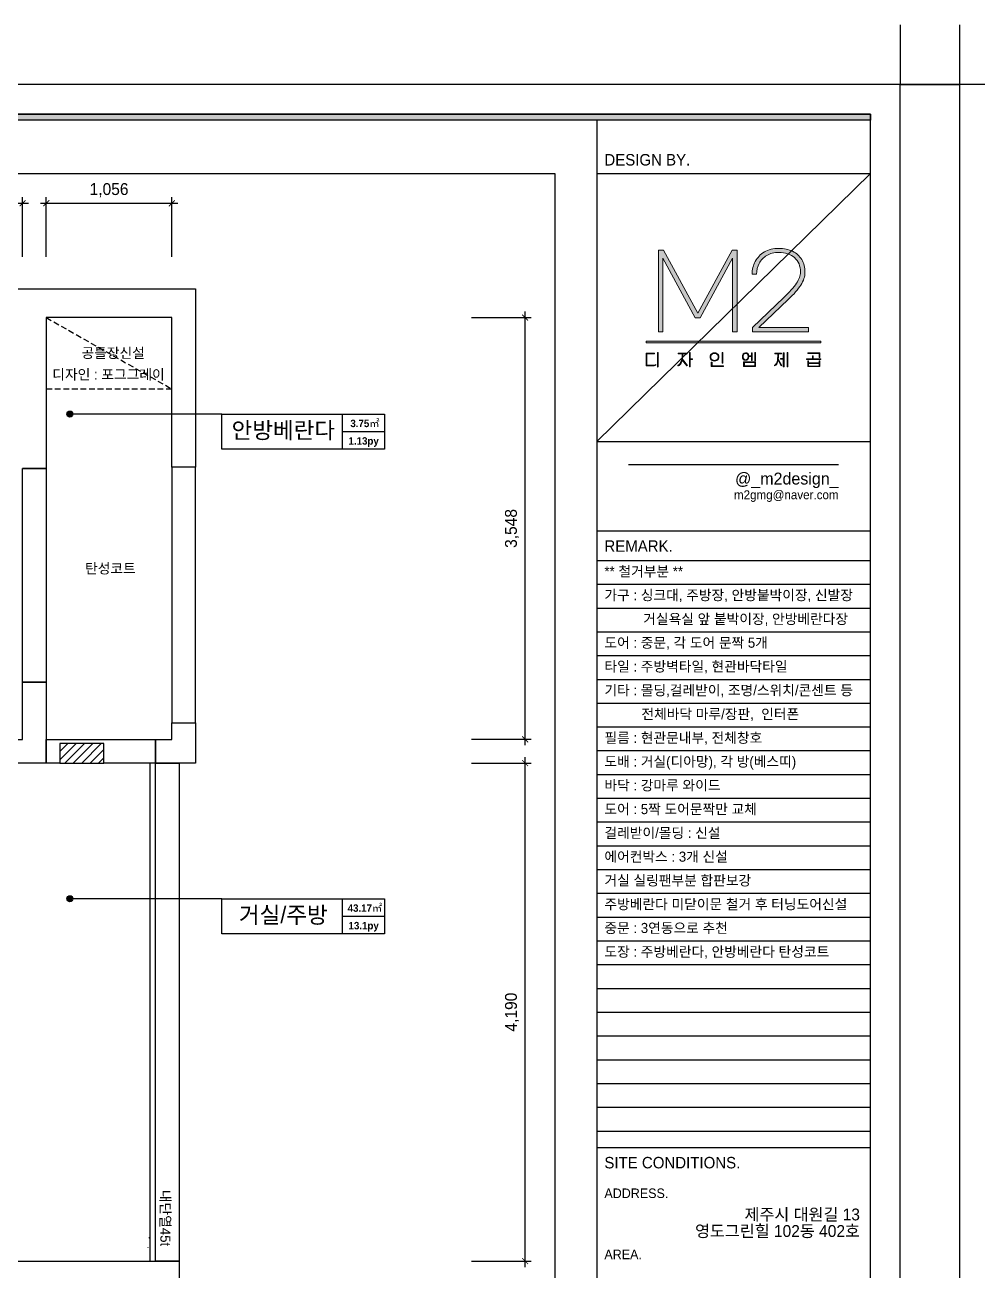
# Model space of a CAD drawing. Header units: millimetres. Extents: x 389217 to 432717, y 56032 to 85056.
# Drawn here: x 403353 to 411374, y 61398 to 71882 of the extents above; entities that cross this region are included whole.
import ezdxf
from ezdxf.enums import TextEntityAlignment as Align

# ---------------------------------------------------------------- set-up
doc = ezdxf.new("R2010")
doc.units = ezdxf.units.MM
doc.header["$LTSCALE"] = 60
doc.linetypes.add('DH-HID2', pattern=[1.2, 0.8, -0.4])
for name, color, linetype in [('0-ELC TEXT', 7, 'Continuous'), ('03-TEXT', 3, 'Continuous'), ('03-WAL NEW', 3, 'Continuous'), ('04-WIN', 4, 'Continuous'), ('07-DIM WAL', 5, 'Continuous'), ('2CONTINUOUS', 2, 'Continuous'), ('3.기호.계단선', 30, 'Continuous'), ('_U+B808_U+C774_U+C5B4 2', 7, 'Continuous'), ('FORM(YOURNAME)-1', 1, 'Continuous'), ('FORM(YOURNAME)-11', 1, 'Continuous'), ('FU-FURM', 6, 'DH-HID2'), ('설비', 140, 'Continuous')]:
    doc.layers.add(name, color=color, linetype=linetype)
doc.styles.add('HY 울릉도 L', font='')
doc.styles.add('YOURNAME', font='HY울릉도M.TTF')
doc.styles.add('넥슨고딕', font='NEXONLv1GothicBold.ttf')
doc.styles.add('코레일둥고', font='Korail_Round_Gothic_Medium.ttf')
doc.styles.get('HY 울릉도 L').set_extended_font_data('HY울릉도L')
doc.dimstyles.new('50', dxfattribs={"dimscale": 50, "dimtxt": 2, "dimasz": 1, "dimexe": 1, "dimexo": 1, "dimgap": 1, "dimtad": 1, "dimdec": 0, "dimrnd": 0.05, "dimdsep": 46, "dimlunit": 6, "dimtxsty": 'HY 울릉도 L', "dimblk": 'ARCHTICK', "dimcen": 2.5, "dimdle": 1, "dimclrd": 133, "dimclre": 133, "dimclrt": 30, "dimadec": 0, "dimazin": 0, "dimtfac": 1, "dimtdec": 0, "dimtix": 1, "dimtmove": 2, "dimatfit": 3, "dimldrblk": 'ARCHTICK', "dimfxl": 1, "dimlwd": -1, "dimlwe": -1, "dimarcsym": 0})

# ---------------------------------------------------------------- blocks, each defined once
blk = doc.blocks.new('vudauseh')
at = {"layer": '03-WAL NEW'}
blk.add_lwpolyline([(394540, 83730), (394104, 83730), (394104, 83895), (393734, 83895), (393734, 83730), (393621, 83730), (393621, 83930), (394540, 83930), (394540, 83730)], dxfattribs=at)
at = {"layer": '04-WIN'}
for points in [[(393621, 84410), (393421, 84410), (393421, 86210), (393621, 86210)], [(394877, 86220), (394677, 86220), (394677, 84070), (394877, 84070)], [(394740, 79540), (394540, 79540), (394540, 83730), (394740, 83730)]]:
    blk.add_lwpolyline(points, close=True, dxfattribs=at)
at = {"layer": '2CONTINUOUS'}
for points in [[(394677, 86220), (394677, 87478), (393621, 87478), (393621, 86210), (393421, 86210)], [(383715, 87721), (394877, 87721), (394877, 86220), (394677, 86220)], [(393621, 84410), (393621, 83730), (389625, 83730), (389625, 83930), (393421, 83930), (393421, 84410), (393621, 84410)], [(394540, 83730), (394540, 83930), (394677, 83930), (394677, 84070), (394877, 84070), (394877, 83730), (394540, 83730)], [(389785, 79540), (394740, 79540), (394740, 79020), (394529, 79020), (394529, 79320), (389785, 79320), (389785, 79540)]]:
    blk.add_lwpolyline(points, dxfattribs=at)
blk = doc.blocks.new('block 34')
at = {"layer": '_U+B808_U+C774_U+C5B4 2'}
h = blk.add_hatch(color=35, dxfattribs=at)
h.dxf.hatch_style = 2
h.paths.add_polyline_path([(674.6, -105.53), (675.73, -105.53), (683.42, -119.69), (691.1, -105.53), (692.22, -105.53), (692.22, -123.82), (691.22, -123.82), (691.22, -107.31), (683.97, -120.67), (682.84, -120.67), (675.59, -107.31), (675.59, -123.82), (674.6, -123.82)])
h = blk.add_hatch(color=35, dxfattribs=at)
h.dxf.hatch_style = 2
edge = h.paths.add_edge_path()
edge.add_spline(control_points=[(704.68, -105.78), (705.57, -106.21), (706.25, -106.83), (706.73, -107.63), (707.21, -108.43), (707.45, -109.38), (707.45, -110.46), (707.45, -111.43), (707.14, -112.39), (706.53, -113.34), (705.92, -114.29), (704.98, -115.38), (703.7, -116.62), (703.7, -116.62), (697.12, -122.91), (697.12, -122.91), (697.12, -122.91), (708.26, -122.91), (708.26, -122.91), (708.26, -122.91), (708.26, -123.82), (708.26, -123.82), (708.26, -123.82), (695.66, -123.82), (695.66, -123.82), (695.66, -123.82), (695.66, -122.91), (695.66, -122.91), (695.66, -122.91), (702.73, -116.15), (702.73, -116.15), (703.99, -114.93), (704.93, -113.86), (705.54, -112.95), (706.15, -112.03), (706.45, -111.2), (706.45, -110.46), (706.45, -109.07), (706.01, -107.98), (705.12, -107.2), (704.23, -106.42), (703.05, -106.03), (701.57, -106.03), (700.53, -106.03), (699.64, -106.26), (698.89, -106.71), (698.15, -107.15), (697.57, -107.75), (697.18, -108.5), (696.79, -109.25), (696.59, -110.06), (696.59, -110.94), (696.59, -110.94), (695.59, -110.94), (695.59, -110.94), (695.59, -109.89), (695.83, -108.93), (696.3, -108.05), (696.77, -107.17), (697.46, -106.46), (698.36, -105.93), (699.26, -105.4), (700.33, -105.13), (701.57, -105.13), (702.76, -105.13), (703.79, -105.35), (704.68, -105.78)], knot_values=[0, 0, 0, 0, 1, 1, 1, 2, 2, 2, 3, 3, 3, 4, 4, 4, 5, 5, 5, 6, 6, 6, 7, 7, 7, 8, 8, 8, 9, 9, 9, 10, 10, 10, 11, 11, 11, 12, 12, 12, 13, 13, 13, 14, 14, 14, 15, 15, 15, 16, 16, 16, 17, 17, 17, 18, 18, 18, 19, 19, 19, 20, 20, 20, 21, 21, 21, 22, 22, 22, 22], degree=3, periodic=0)
at = {"layer": '_U+B808_U+C774_U+C5B4 2', "lineweight": 0}
blk.add_lwpolyline([(674.6, -105.53), (675.73, -105.53), (683.42, -119.69), (691.1, -105.53), (692.22, -105.53), (692.22, -123.82), (691.22, -123.82), (691.22, -107.31), (683.97, -120.67), (682.84, -120.67), (675.59, -107.31), (675.59, -123.82), (674.6, -123.82), (674.6, -105.53)], dxfattribs=at)
blk.add_open_spline([(704.68, -105.78), (705.57, -106.21), (706.25, -106.83), (706.73, -107.63), (707.21, -108.43), (707.45, -109.38), (707.45, -110.46), (707.45, -111.43), (707.14, -112.39), (706.53, -113.34), (705.92, -114.29), (704.98, -115.38), (703.7, -116.62), (703.7, -116.62), (697.12, -122.91), (697.12, -122.91), (697.12, -122.91), (708.26, -122.91), (708.26, -122.91), (708.26, -122.91), (708.26, -123.82), (708.26, -123.82), (708.26, -123.82), (695.66, -123.82), (695.66, -123.82), (695.66, -123.82), (695.66, -122.91), (695.66, -122.91), (695.66, -122.91), (702.73, -116.15), (702.73, -116.15), (703.99, -114.93), (704.93, -113.86), (705.54, -112.95), (706.15, -112.03), (706.45, -111.2), (706.45, -110.46), (706.45, -109.07), (706.01, -107.98), (705.12, -107.2), (704.23, -106.42), (703.05, -106.03), (701.57, -106.03), (700.53, -106.03), (699.64, -106.26), (698.89, -106.71), (698.15, -107.15), (697.57, -107.75), (697.18, -108.5), (696.79, -109.25), (696.59, -110.06), (696.59, -110.94), (696.59, -110.94), (695.59, -110.94), (695.59, -110.94), (695.59, -109.89), (695.83, -108.93), (696.3, -108.05), (696.77, -107.17), (697.46, -106.46), (698.36, -105.93), (699.26, -105.4), (700.33, -105.13), (701.57, -105.13), (702.76, -105.13), (703.79, -105.35), (704.68, -105.78)], degree=3, knots=[0, 0, 0, 0, 1, 1, 1, 2, 2, 2, 3, 3, 3, 4, 4, 4, 5, 5, 5, 6, 6, 6, 7, 7, 7, 8, 8, 8, 9, 9, 9, 10, 10, 10, 11, 11, 11, 12, 12, 12, 13, 13, 13, 14, 14, 14, 15, 15, 15, 16, 16, 16, 17, 17, 17, 18, 18, 18, 19, 19, 19, 20, 20, 20, 21, 21, 21, 22, 22, 22, 22], dxfattribs=at)
blk = doc.blocks.new('block 35')
at = {"layer": '_U+B808_U+C774_U+C5B4 2'}
h = blk.add_hatch(color=35, dxfattribs=at)
h.dxf.hatch_style = 2
edge = h.paths.add_edge_path()
edge.add_spline(control_points=[(673.72, -128.8), (673.72, -128.8), (672, -128.8), (672, -128.8), (672, -128.8), (672, -131.36), (672, -131.36), (672, -131.36), (673.14, -131.36), (673.14, -131.36), (673.29, -131.36), (673.44, -131.34), (673.6, -131.31), (673.75, -131.28), (673.88, -131.24), (673.98, -131.2), (673.98, -131.2), (673.98, -131.35), (673.98, -131.35), (673.88, -131.4), (673.75, -131.44), (673.6, -131.47), (673.45, -131.49), (673.3, -131.51), (673.14, -131.51), (673.14, -131.51), (671.83, -131.51), (671.83, -131.51), (671.83, -131.51), (671.83, -128.65), (671.83, -128.65), (671.83, -128.65), (673.72, -128.65), (673.72, -128.65), (673.72, -128.65), (673.72, -128.8), (673.72, -128.8)], knot_values=[0, 0, 0, 0, 1, 1, 1, 2, 2, 2, 3, 3, 3, 4, 4, 4, 5, 5, 5, 6, 6, 6, 7, 7, 7, 8, 8, 8, 9, 9, 9, 10, 10, 10, 11, 11, 11, 12, 12, 12, 12], degree=3, periodic=0)
h.paths.add_polyline_path([(674.54, -131.73), (674.38, -131.74), (674.38, -128.5), (674.54, -128.5)])
h = blk.add_hatch(color=35, dxfattribs=at)
h.dxf.hatch_style = 2
edge = h.paths.add_edge_path()
edge.add_spline(control_points=[(679.96, -130.01), (679.96, -130.01), (681.09, -131.37), (681.09, -131.37), (681.09, -131.37), (680.96, -131.47), (680.96, -131.47), (680.96, -131.47), (679.92, -130.19), (679.92, -130.19), (679.82, -130.57), (679.69, -130.87), (679.52, -131.09), (679.35, -131.32), (679.14, -131.46), (678.9, -131.51), (678.9, -131.51), (678.9, -131.36), (678.9, -131.36), (679.11, -131.3), (679.3, -131.16), (679.45, -130.93), (679.6, -130.7), (679.71, -130.39), (679.79, -130.03), (679.86, -129.66), (679.91, -129.25), (679.91, -128.8), (679.91, -128.8), (678.97, -128.8), (678.97, -128.8), (678.97, -128.8), (678.97, -128.65), (678.97, -128.65), (678.97, -128.65), (681, -128.65), (681, -128.65), (681, -128.65), (681, -128.8), (681, -128.8), (681, -128.8), (680.07, -128.8), (680.07, -128.8), (680.06, -129.26), (680.03, -129.66), (679.96, -130.01)], knot_values=[0, 0, 0, 0, 1, 1, 1, 2, 2, 2, 3, 3, 3, 4, 4, 4, 5, 5, 5, 6, 6, 6, 7, 7, 7, 8, 8, 8, 9, 9, 9, 10, 10, 10, 11, 11, 11, 12, 12, 12, 13, 13, 13, 14, 14, 14, 15, 15, 15, 15], degree=3, periodic=0)
h.paths.add_polyline_path([(682.21, -130.06), (681.69, -130.06), (681.69, -131.73), (681.54, -131.73), (681.54, -128.5), (681.69, -128.5), (681.69, -129.92), (682.21, -129.92)])
h = blk.add_hatch(color=35, dxfattribs=at)
h.dxf.hatch_style = 2
edge = h.paths.add_edge_path()
edge.add_spline(control_points=[(687.69, -128.68), (687.84, -128.76), (687.95, -128.87), (688.03, -129.01), (688.11, -129.15), (688.15, -129.3), (688.15, -129.47), (688.15, -129.64), (688.11, -129.8), (688.03, -129.94), (687.95, -130.08), (687.84, -130.19), (687.69, -130.27), (687.54, -130.35), (687.36, -130.39), (687.15, -130.39), (686.95, -130.39), (686.77, -130.35), (686.62, -130.27), (686.47, -130.19), (686.36, -130.08), (686.28, -129.94), (686.2, -129.8), (686.16, -129.64), (686.16, -129.47), (686.16, -129.3), (686.2, -129.15), (686.28, -129.01), (686.36, -128.87), (686.47, -128.76), (686.62, -128.68), (686.77, -128.6), (686.95, -128.56), (687.15, -128.56), (687.36, -128.56), (687.54, -128.6), (687.69, -128.68)], knot_values=[0, 0, 0, 0, 1, 1, 1, 2, 2, 2, 3, 3, 3, 4, 4, 4, 5, 5, 5, 6, 6, 6, 7, 7, 7, 8, 8, 8, 9, 9, 9, 10, 10, 10, 11, 11, 11, 12, 12, 12, 12], degree=3, periodic=0)
edge = h.paths.add_edge_path()
edge.add_spline(control_points=[(686.72, -128.79), (686.59, -128.86), (686.49, -128.95), (686.43, -129.07), (686.36, -129.18), (686.32, -129.32), (686.32, -129.47), (686.32, -129.63), (686.36, -129.76), (686.43, -129.88), (686.49, -130), (686.59, -130.09), (686.72, -130.15), (686.84, -130.22), (686.99, -130.25), (687.15, -130.25), (687.32, -130.25), (687.46, -130.22), (687.59, -130.15), (687.72, -130.09), (687.81, -130), (687.88, -129.88), (687.95, -129.76), (687.98, -129.63), (687.98, -129.47), (687.98, -129.32), (687.95, -129.18), (687.88, -129.07), (687.81, -128.95), (687.72, -128.86), (687.59, -128.79), (687.46, -128.73), (687.32, -128.7), (687.15, -128.7), (686.99, -128.7), (686.84, -128.73), (686.72, -128.79)], knot_values=[0, 0, 0, 0, 1, 1, 1, 2, 2, 2, 3, 3, 3, 4, 4, 4, 5, 5, 5, 6, 6, 6, 7, 7, 7, 8, 8, 8, 9, 9, 9, 10, 10, 10, 11, 11, 11, 12, 12, 12, 12], degree=3, periodic=0)
h.paths.add_polyline_path([(686.6, -131.51), (689.15, -131.51), (689.15, -131.66), (686.44, -131.66), (686.44, -130.66), (686.6, -130.66)])
h.paths.add_polyline_path([(689.03, -130.91), (688.87, -130.91), (688.87, -128.5), (689.03, -128.5)])
h = blk.add_hatch(color=35, dxfattribs=at)
h.dxf.hatch_style = 2
edge = h.paths.add_edge_path()
edge.add_spline(control_points=[(694.67, -130), (694.55, -130.16), (694.37, -130.23), (694.14, -130.23), (693.91, -130.23), (693.73, -130.16), (693.61, -130), (693.48, -129.84), (693.42, -129.64), (693.42, -129.39), (693.42, -129.14), (693.48, -128.94), (693.61, -128.78), (693.73, -128.62), (693.91, -128.54), (694.14, -128.54), (694.35, -128.54), (694.51, -128.61), (694.63, -128.74), (694.75, -128.87), (694.83, -129.04), (694.85, -129.25), (694.85, -129.25), (695.45, -129.25), (695.45, -129.25), (695.45, -129.25), (695.45, -128.52), (695.45, -128.52), (695.45, -128.52), (695.61, -128.52), (695.61, -128.52), (695.61, -128.52), (695.61, -130.29), (695.61, -130.29), (695.61, -130.29), (695.45, -130.29), (695.45, -130.29), (695.45, -130.29), (695.45, -129.4), (695.45, -129.4), (695.45, -129.4), (694.86, -129.4), (694.86, -129.4), (694.85, -129.64), (694.79, -129.85), (694.67, -130)], knot_values=[0, 0, 0, 0, 1, 1, 1, 2, 2, 2, 3, 3, 3, 4, 4, 4, 5, 5, 5, 6, 6, 6, 7, 7, 7, 8, 8, 8, 9, 9, 9, 10, 10, 10, 11, 11, 11, 12, 12, 12, 13, 13, 13, 14, 14, 14, 15, 15, 15, 15], degree=3, periodic=0)
edge = h.paths.add_edge_path()
edge.add_spline(control_points=[(693.73, -129.9), (693.83, -130.03), (693.97, -130.09), (694.14, -130.09), (694.31, -130.09), (694.45, -130.03), (694.55, -129.9), (694.65, -129.78), (694.7, -129.61), (694.7, -129.39), (694.7, -129.17), (694.65, -129), (694.55, -128.87), (694.45, -128.75), (694.31, -128.69), (694.14, -128.69), (693.97, -128.69), (693.83, -128.75), (693.73, -128.87), (693.63, -129), (693.58, -129.17), (693.58, -129.39), (693.58, -129.61), (693.63, -129.78), (693.73, -129.9)], knot_values=[0, 0, 0, 0, 1, 1, 1, 2, 2, 2, 3, 3, 3, 4, 4, 4, 5, 5, 5, 6, 6, 6, 7, 7, 7, 8, 8, 8, 8], degree=3, periodic=0)
h.paths.add_polyline_path([(693.69, -130.55), (696.36, -130.55), (696.36, -131.66), (693.69, -131.66)])
h.paths.add_polyline_path([(693.85, -131.51), (696.2, -131.51), (696.2, -130.7), (693.85, -130.7)])
h.paths.add_polyline_path([(696.36, -128.5), (696.36, -130.32), (696.2, -130.32), (696.2, -128.5)])
h = blk.add_hatch(color=35, dxfattribs=at)
h.dxf.hatch_style = 2
edge = h.paths.add_edge_path()
edge.add_spline(control_points=[(701.46, -129.93), (701.46, -129.93), (702.28, -131.39), (702.28, -131.39), (702.28, -131.39), (702.15, -131.47), (702.15, -131.47), (702.15, -131.47), (701.43, -130.17), (701.43, -130.17), (701.3, -130.94), (701.03, -131.39), (700.63, -131.51), (700.63, -131.51), (700.63, -131.35), (700.63, -131.35), (700.88, -131.26), (701.06, -130.99), (701.18, -130.55), (701.3, -130.1), (701.37, -129.52), (701.37, -128.8), (701.37, -128.8), (700.67, -128.8), (700.67, -128.8), (700.67, -128.8), (700.67, -128.65), (700.67, -128.65), (700.67, -128.65), (702.19, -128.65), (702.19, -128.65), (702.19, -128.65), (702.19, -128.8), (702.19, -128.8), (702.19, -128.8), (701.53, -128.8), (701.53, -128.8), (701.52, -129.25), (701.5, -129.63), (701.46, -129.93)], knot_values=[0, 0, 0, 0, 1, 1, 1, 2, 2, 2, 3, 3, 3, 4, 4, 4, 5, 5, 5, 6, 6, 6, 7, 7, 7, 8, 8, 8, 9, 9, 9, 10, 10, 10, 11, 11, 11, 12, 12, 12, 13, 13, 13, 13], degree=3, periodic=0)
h.paths.add_polyline_path([(702.59, -128.52), (702.75, -128.52), (702.75, -131.68), (702.59, -131.68), (702.59, -129.95), (702, -129.95), (702, -129.8), (702.59, -129.8)])
h.paths.add_polyline_path([(703.61, -128.5), (703.61, -131.73), (703.45, -131.73), (703.45, -128.5)])
h = blk.add_hatch(color=35, dxfattribs=at)
h.dxf.hatch_style = 2
h.paths.add_polyline_path([(711.02, -129.93), (711.02, -130.07), (707.82, -130.07), (707.82, -129.93), (709.16, -129.93), (709.16, -129.2), (709.32, -129.2), (709.32, -129.93)])
h.paths.add_polyline_path([(710.61, -128.72), (708.07, -128.72), (708.07, -128.57), (710.77, -128.57), (710.77, -129.64), (710.61, -129.64)])
h.paths.add_polyline_path([(710.61, -130.36), (710.77, -130.36), (710.77, -131.66), (708.08, -131.66), (708.08, -130.36), (708.24, -130.36), (708.24, -130.83), (710.61, -130.83)])
h.paths.add_polyline_path([(710.61, -131.52), (710.61, -130.97), (708.24, -130.97), (708.24, -131.52)])
at = {"layer": '_U+B808_U+C774_U+C5B4 2', "lineweight": 0}
for points in [[(674.54, -131.73), (674.38, -131.74), (674.38, -128.5), (674.54, -128.5), (674.54, -131.73)], [(682.21, -130.06), (681.69, -130.06), (681.69, -131.73), (681.54, -131.73), (681.54, -128.5), (681.69, -128.5), (681.69, -129.92), (682.21, -129.92), (682.21, -130.06)], [(689.03, -130.91), (688.87, -130.91), (688.87, -128.5), (689.03, -128.5), (689.03, -130.91)], [(696.36, -128.5), (696.36, -130.32), (696.2, -130.32), (696.2, -128.5), (696.36, -128.5)], [(702.59, -128.52), (702.75, -128.52), (702.75, -131.68), (702.59, -131.68), (702.59, -129.95), (702, -129.95), (702, -129.8), (702.59, -129.8), (702.59, -128.52)], [(703.61, -128.5), (703.61, -131.73), (703.45, -131.73), (703.45, -128.5), (703.61, -128.5)], [(710.61, -128.72), (708.07, -128.72), (708.07, -128.57), (710.77, -128.57), (710.77, -129.64), (710.61, -129.64), (710.61, -128.72)], [(686.6, -131.51), (689.15, -131.51), (689.15, -131.66), (686.44, -131.66), (686.44, -130.66), (686.6, -130.66), (686.6, -131.51)], [(693.69, -130.55), (696.36, -130.55), (696.36, -131.66), (693.69, -131.66), (693.69, -130.55)], [(693.85, -131.51), (696.2, -131.51), (696.2, -130.7), (693.85, -130.7), (693.85, -131.51)], [(711.02, -129.93), (711.02, -130.07), (707.82, -130.07), (707.82, -129.93), (709.16, -129.93), (709.16, -129.2), (709.32, -129.2), (709.32, -129.93), (711.02, -129.93)], [(710.61, -130.36), (710.77, -130.36), (710.77, -131.66), (708.08, -131.66), (708.08, -130.36), (708.24, -130.36), (708.24, -130.83), (710.61, -130.83), (710.61, -130.36)], [(710.61, -131.52), (710.61, -130.97), (708.24, -130.97), (708.24, -131.52), (710.61, -131.52)]]:
    blk.add_lwpolyline(points, dxfattribs=at)
for points, knots in [([(687.69, -128.68), (687.84, -128.76), (687.95, -128.87), (688.03, -129.01), (688.11, -129.15), (688.15, -129.3), (688.15, -129.47), (688.15, -129.64), (688.11, -129.8), (688.03, -129.94), (687.95, -130.08), (687.84, -130.19), (687.69, -130.27), (687.54, -130.35), (687.36, -130.39), (687.15, -130.39), (686.95, -130.39), (686.77, -130.35), (686.62, -130.27), (686.47, -130.19), (686.36, -130.08), (686.28, -129.94), (686.2, -129.8), (686.16, -129.64), (686.16, -129.47), (686.16, -129.3), (686.2, -129.15), (686.28, -129.01), (686.36, -128.87), (686.47, -128.76), (686.62, -128.68), (686.77, -128.6), (686.95, -128.56), (687.15, -128.56), (687.36, -128.56), (687.54, -128.6), (687.69, -128.68)], [0, 0, 0, 0, 1, 1, 1, 2, 2, 2, 3, 3, 3, 4, 4, 4, 5, 5, 5, 6, 6, 6, 7, 7, 7, 8, 8, 8, 9, 9, 9, 10, 10, 10, 11, 11, 11, 12, 12, 12, 12]), ([(694.67, -130), (694.55, -130.16), (694.37, -130.23), (694.14, -130.23), (693.91, -130.23), (693.73, -130.16), (693.61, -130), (693.48, -129.84), (693.42, -129.64), (693.42, -129.39), (693.42, -129.14), (693.48, -128.94), (693.61, -128.78), (693.73, -128.62), (693.91, -128.54), (694.14, -128.54), (694.35, -128.54), (694.51, -128.61), (694.63, -128.74), (694.75, -128.87), (694.83, -129.04), (694.85, -129.25), (694.85, -129.25), (695.45, -129.25), (695.45, -129.25), (695.45, -129.25), (695.45, -128.52), (695.45, -128.52), (695.45, -128.52), (695.61, -128.52), (695.61, -128.52), (695.61, -128.52), (695.61, -130.29), (695.61, -130.29), (695.61, -130.29), (695.45, -130.29), (695.45, -130.29), (695.45, -130.29), (695.45, -129.4), (695.45, -129.4), (695.45, -129.4), (694.86, -129.4), (694.86, -129.4), (694.85, -129.64), (694.79, -129.85), (694.67, -130)], [0, 0, 0, 0, 1, 1, 1, 2, 2, 2, 3, 3, 3, 4, 4, 4, 5, 5, 5, 6, 6, 6, 7, 7, 7, 8, 8, 8, 9, 9, 9, 10, 10, 10, 11, 11, 11, 12, 12, 12, 13, 13, 13, 14, 14, 14, 15, 15, 15, 15]), ([(673.72, -128.8), (673.72, -128.8), (672, -128.8), (672, -128.8), (672, -128.8), (672, -131.36), (672, -131.36), (672, -131.36), (673.14, -131.36), (673.14, -131.36), (673.29, -131.36), (673.44, -131.34), (673.6, -131.31), (673.75, -131.28), (673.88, -131.24), (673.98, -131.2), (673.98, -131.2), (673.98, -131.35), (673.98, -131.35), (673.88, -131.4), (673.75, -131.44), (673.6, -131.47), (673.45, -131.49), (673.3, -131.51), (673.14, -131.51), (673.14, -131.51), (671.83, -131.51), (671.83, -131.51), (671.83, -131.51), (671.83, -128.65), (671.83, -128.65), (671.83, -128.65), (673.72, -128.65), (673.72, -128.65), (673.72, -128.65), (673.72, -128.8), (673.72, -128.8)], [0, 0, 0, 0, 1, 1, 1, 2, 2, 2, 3, 3, 3, 4, 4, 4, 5, 5, 5, 6, 6, 6, 7, 7, 7, 8, 8, 8, 9, 9, 9, 10, 10, 10, 11, 11, 11, 12, 12, 12, 12]), ([(679.96, -130.01), (679.96, -130.01), (681.09, -131.37), (681.09, -131.37), (681.09, -131.37), (680.96, -131.47), (680.96, -131.47), (680.96, -131.47), (679.92, -130.19), (679.92, -130.19), (679.82, -130.57), (679.69, -130.87), (679.52, -131.09), (679.35, -131.32), (679.14, -131.46), (678.9, -131.51), (678.9, -131.51), (678.9, -131.36), (678.9, -131.36), (679.11, -131.3), (679.3, -131.16), (679.45, -130.93), (679.6, -130.7), (679.71, -130.39), (679.79, -130.03), (679.86, -129.66), (679.91, -129.25), (679.91, -128.8), (679.91, -128.8), (678.97, -128.8), (678.97, -128.8), (678.97, -128.8), (678.97, -128.65), (678.97, -128.65), (678.97, -128.65), (681, -128.65), (681, -128.65), (681, -128.65), (681, -128.8), (681, -128.8), (681, -128.8), (680.07, -128.8), (680.07, -128.8), (680.06, -129.26), (680.03, -129.66), (679.96, -130.01)], [0, 0, 0, 0, 1, 1, 1, 2, 2, 2, 3, 3, 3, 4, 4, 4, 5, 5, 5, 6, 6, 6, 7, 7, 7, 8, 8, 8, 9, 9, 9, 10, 10, 10, 11, 11, 11, 12, 12, 12, 13, 13, 13, 14, 14, 14, 15, 15, 15, 15]), ([(686.72, -128.79), (686.59, -128.86), (686.49, -128.95), (686.43, -129.07), (686.36, -129.18), (686.32, -129.32), (686.32, -129.47), (686.32, -129.63), (686.36, -129.76), (686.43, -129.88), (686.49, -130), (686.59, -130.09), (686.72, -130.15), (686.84, -130.22), (686.99, -130.25), (687.15, -130.25), (687.32, -130.25), (687.46, -130.22), (687.59, -130.15), (687.72, -130.09), (687.81, -130), (687.88, -129.88), (687.95, -129.76), (687.98, -129.63), (687.98, -129.47), (687.98, -129.32), (687.95, -129.18), (687.88, -129.07), (687.81, -128.95), (687.72, -128.86), (687.59, -128.79), (687.46, -128.73), (687.32, -128.7), (687.15, -128.7), (686.99, -128.7), (686.84, -128.73), (686.72, -128.79)], [0, 0, 0, 0, 1, 1, 1, 2, 2, 2, 3, 3, 3, 4, 4, 4, 5, 5, 5, 6, 6, 6, 7, 7, 7, 8, 8, 8, 9, 9, 9, 10, 10, 10, 11, 11, 11, 12, 12, 12, 12]), ([(693.73, -129.9), (693.83, -130.03), (693.97, -130.09), (694.14, -130.09), (694.31, -130.09), (694.45, -130.03), (694.55, -129.9), (694.65, -129.78), (694.7, -129.61), (694.7, -129.39), (694.7, -129.17), (694.65, -129), (694.55, -128.87), (694.45, -128.75), (694.31, -128.69), (694.14, -128.69), (693.97, -128.69), (693.83, -128.75), (693.73, -128.87), (693.63, -129), (693.58, -129.17), (693.58, -129.39), (693.58, -129.61), (693.63, -129.78), (693.73, -129.9)], [0, 0, 0, 0, 1, 1, 1, 2, 2, 2, 3, 3, 3, 4, 4, 4, 5, 5, 5, 6, 6, 6, 7, 7, 7, 8, 8, 8, 8]), ([(701.46, -129.93), (701.46, -129.93), (702.28, -131.39), (702.28, -131.39), (702.28, -131.39), (702.15, -131.47), (702.15, -131.47), (702.15, -131.47), (701.43, -130.17), (701.43, -130.17), (701.3, -130.94), (701.03, -131.39), (700.63, -131.51), (700.63, -131.51), (700.63, -131.35), (700.63, -131.35), (700.88, -131.26), (701.06, -130.99), (701.18, -130.55), (701.3, -130.1), (701.37, -129.52), (701.37, -128.8), (701.37, -128.8), (700.67, -128.8), (700.67, -128.8), (700.67, -128.8), (700.67, -128.65), (700.67, -128.65), (700.67, -128.65), (702.19, -128.65), (702.19, -128.65), (702.19, -128.65), (702.19, -128.8), (702.19, -128.8), (702.19, -128.8), (701.53, -128.8), (701.53, -128.8), (701.52, -129.25), (701.5, -129.63), (701.46, -129.93)], [0, 0, 0, 0, 1, 1, 1, 2, 2, 2, 3, 3, 3, 4, 4, 4, 5, 5, 5, 6, 6, 6, 7, 7, 7, 8, 8, 8, 9, 9, 9, 10, 10, 10, 11, 11, 11, 12, 12, 12, 13, 13, 13, 13])]:
    blk.add_open_spline(points, degree=3, knots=knots, dxfattribs=at)
blk = doc.blocks.new('block 33')
at = {"layer": '_U+B808_U+C774_U+C5B4 2'}
for name in ['block 34', 'block 35']:
    blk.add_blockref(name, (0, 0), dxfattribs=at)
blk = doc.blocks.new('block 32')
at = {"layer": '_U+B808_U+C774_U+C5B4 2'}
h = blk.add_hatch(color=35, dxfattribs=at)
h.dxf.hatch_style = 2
h.paths.add_polyline_path([(711.02, -126.32), (671.83, -126.32), (671.83, -125.91), (711.02, -125.91)])
at = {"layer": '_U+B808_U+C774_U+C5B4 2', "lineweight": 0}
blk.add_lwpolyline([(711.02, -126.32), (671.83, -126.32), (671.83, -125.91), (711.02, -125.91), (711.02, -126.32)], dxfattribs=at)
at = {"layer": '_U+B808_U+C774_U+C5B4 2'}
blk.add_blockref('block 33', (0, 0), dxfattribs=at)
blk = doc.blocks.new('FORM-ELEVATION')
at = {"layer": 'FORM(YOURNAME)-11'}
h = blk.add_hatch(color=256, dxfattribs=at)
h.dxf.hatch_style = 1
h.paths.add_polyline_path([(-10309, 35708), (71691, 35708), (71691, 35508), (-10309, 35508)])
h.paths.add_polyline_path([(-10309, -21492), (71691, -21492), (71691, -21692), (-10309, -21692)])
at = {"layer": 'Defpoints', "color": 158}
for p, q in [((62481, 35508), (62481, -21492)), ((62481, 33708), (71691, 33708)), ((62481, 24686), (71691, 33708)), ((62481, 24686), (71691, 24686)), ((62481, 20686), (71691, 20686)), ((62481, 19886), (71691, 19886)), ((62481, 19086), (71691, 19086)), ((62481, 18286), (71691, 18286)), ((62481, 17486), (71691, 17486)), ((62481, 16686), (71691, 16686)), ((62481, 15886), (71691, 15886)), ((62481, 15086), (71691, 15086)), ((62481, 14286), (71691, 14286)), ((62481, 13486), (71691, 13486)), ((62481, 12686), (71691, 12686)), ((62481, 11886), (71691, 11886)), ((62481, 11086), (71691, 11086)), ((62481, 10286), (71691, 10286)), ((62481, 9486), (71691, 9486)), ((62481, 8686), (71691, 8686)), ((62481, 7886), (71691, 7886)), ((62481, 7086), (71691, 7086)), ((62481, 6286), (71691, 6286)), ((62481, 5486), (71691, 5486)), ((62481, 4686), (71691, 4686)), ((62481, 3886), (71691, 3886)), ((62481, 3086), (71691, 3086)), ((62481, 2286), (71691, 2286)), ((62481, 1486), (71691, 1486))]:
    blk.add_line(p, q, dxfattribs=at)
at = {"layer": 'Defpoints', "color": 1}
for points in [[(-11309, 38708), (-11309, 36708), (-13309, 36708)], [(72691, 38708), (72691, 36708), (74691, 36708)]]:
    blk.add_lwpolyline(points, dxfattribs=at)
at = {"layer": 'Defpoints', "color": 158}
for points in [[(-10309, -21692), (71691, -21692), (71691, 35708), (-10309, 35708)], [(-8309, 33708), (61071, 33708), (61071, -19692), (-8309, -19692)]]:
    blk.add_lwpolyline(points, close=True, dxfattribs=at)
at = {"layer": 'FORM(YOURNAME)-11', "color": 251}
blk.add_line((63550, 23916), (70622, 23916), dxfattribs=at)
at = {"layer": 'FORM(YOURNAME)-11', "color": 14}
for p, q in [((62481, 21686), (71691, 21686)), ((62481, 937), (71691, 937))]:
    blk.add_line(p, q, dxfattribs=at)
at = {"layer": 'FORM(YOURNAME)-11', "color": 250}
blk.add_lwpolyline([(-11309, -22692), (72691, -22692), (72691, 36708), (-11309, 36708)], close=True, dxfattribs=at)
at = {"layer": 'FORM(YOURNAME)-11'}
blk.add_lwpolyline([(-10309, 35708), (71691, 35708), (71691, 35508), (-10309, 35508)], close=True, dxfattribs=at)
at = {"layer": '_U+B808_U+C774_U+C5B4 2', "xscale": 150, "yscale": 150, "zscale": 150}
blk.add_blockref('block 32', (-36628, 46957), dxfattribs=at)
at = {"layer": 'FORM(YOURNAME)-11', "color": 14, "style": 'YOURNAME'}
for s, height, p in [('DESIGN BY.', 386.1, (62739, 34170)), ('REMARK.', 386.1, (62739, 21172)), ('SITE CONDITIONS.', 386.14, (62739, 422))]:
    blk.add_text(s, height=height, dxfattribs=at).set_placement(p, align=Align.MIDDLE_LEFT)
for s, height, width, p in [('@_m2design_', 400, 1.03, (70622, 23242)), ('m2gmg@naver.com', 300, 0.995, (70622, 22747))]:
    blk.add_text(s, height=height, dxfattribs=dict(at, width=width)).set_placement(p, align=Align.RIGHT)
at = {"layer": 'FORM(YOURNAME)-11', "color": 251, "style": 'YOURNAME'}
for s, p in [('ADDRESS.', (62739, -608)), ('AREA.', (62739, -2667))]:
    blk.add_text(s, height=321.8, dxfattribs=at).set_placement(p, align=Align.MIDDLE_LEFT)
at = {"layer": 'FORM(YOURNAME)-11', "color": 3, "style": 'YOURNAME'}
for tag, height, p in [('1', 450, (71041, -1219)), ('2', 450, (71041, -1863)), ('3', 450, (71041, -3150)), ('4', 450, (71041, -5081)), ('5', 515, (71041, -7398)), ('6', 515, (71041, -9650)), ('7', 515, (71041, -11903)), ('8', 515, (71041, -14155)), ('9', 515, (71041, -16408)), ('10', 515, (66791, -18596)), ('11', 515, (71041, -18660)), ('12', 515, (66791, -20848)), ('13', 515, (71041, -20848))]:
    blk.add_attdef(tag, text='', height=height, dxfattribs=at).set_placement(p, align=Align.MIDDLE_RIGHT)
blk = doc.blocks.new('_ArchTick')
at = {"color": 0, "linetype": 'ByBlock', "const_width": 0.15}
blk.add_lwpolyline([(-0.5, -0.5), (0.5, 0.5)], dxfattribs=at)
blk = doc.blocks.new('*D54')
at = {"layer": '07-DIM WAL', "color": 133, "transparency": 16777216}
for p, q in [((407112, 65672), (407612, 65672)), ((407562, 61432), (407562, 65722)), ((407112, 61482), (407612, 61482))]:
    blk.add_line(p, q, dxfattribs=at)
at = {"layer": 'Defpoints', "color": 0, "transparency": 16777216}
for p in [(407062, 65672), (407562, 65672), (407062, 61482)]:
    blk.add_point(p, dxfattribs=at)
at = {"layer": '07-DIM WAL', "color": 133, "transparency": 16777216, "xscale": 50, "yscale": 50, "zscale": 50}
for p, rotation in [((407562, 65672), 90), ((407562, 61482), 270)]:
    blk.add_blockref('_ArchTick', p, dxfattribs=dict(at, rotation=rotation))
at = {"layer": '07-DIM WAL', "color": 30, "transparency": 16777216, "insert": (407452, 63577), "char_height": 100, "attachment_point": 5, "rotation": 90, "style": 'HY 울릉도 L'}
blk.add_mtext('4,190', dxfattribs=at)
blk = doc.blocks.new('*D55')
at = {"layer": '07-DIM WAL', "color": 133, "transparency": 16777216}
for p, q in [((407112, 69420), (407612, 69420)), ((407562, 65822), (407562, 69470)), ((407112, 65872), (407612, 65872))]:
    blk.add_line(p, q, dxfattribs=at)
at = {"layer": 'Defpoints', "color": 0, "transparency": 16777216}
for p in [(407062, 69420), (407562, 69420), (407062, 65872)]:
    blk.add_point(p, dxfattribs=at)
at = {"layer": '07-DIM WAL', "color": 133, "transparency": 16777216, "xscale": 50, "yscale": 50, "zscale": 50}
for p, rotation in [((407562, 69420), 90), ((407562, 65872), 270)]:
    blk.add_blockref('_ArchTick', p, dxfattribs=dict(at, rotation=rotation))
at = {"layer": '07-DIM WAL', "color": 30, "transparency": 16777216, "insert": (407452, 67646), "char_height": 100, "attachment_point": 5, "rotation": 90, "style": 'HY 울릉도 L'}
blk.add_mtext('3,548', dxfattribs=at)
blk = doc.blocks.new('*D56')
at = {"layer": '07-DIM WAL', "color": 133, "transparency": 16777216}
for p, q in [((399687, 70382), (403383, 70382)), ((399737, 69932), (399737, 70432)), ((403333, 69932), (403333, 70432))]:
    blk.add_line(p, q, dxfattribs=at)
at = {"layer": 'Defpoints', "color": 0, "transparency": 16777216}
for p in [(403333, 70382), (399737, 69882), (403333, 69882)]:
    blk.add_point(p, dxfattribs=at)
at = {"layer": '07-DIM WAL', "color": 133, "transparency": 16777216, "xscale": 50, "yscale": 50, "zscale": 50, "rotation": 180}
blk.add_blockref('_ArchTick', (399737, 70382), dxfattribs=at)
at = {"layer": '07-DIM WAL', "color": 133, "transparency": 16777216, "xscale": 50, "yscale": 50, "zscale": 50}
blk.add_blockref('_ArchTick', (403333, 70382), dxfattribs=at)
at = {"layer": '07-DIM WAL', "color": 30, "transparency": 16777216, "insert": (401535, 70492), "char_height": 100, "attachment_point": 5, "style": 'HY 울릉도 L'}
blk.add_mtext('3,596', dxfattribs=at)
blk = doc.blocks.new('*D57')
at = {"layer": '07-DIM WAL', "color": 133, "transparency": 16777216}
for p, q in [((403483, 70382), (404639, 70382)), ((403533, 69932), (403533, 70432)), ((404589, 69932), (404589, 70432))]:
    blk.add_line(p, q, dxfattribs=at)
at = {"layer": 'Defpoints', "color": 0, "transparency": 16777216}
for p in [(404589, 70382), (403533, 69882), (404589, 69882)]:
    blk.add_point(p, dxfattribs=at)
at = {"layer": '07-DIM WAL', "color": 133, "transparency": 16777216, "xscale": 50, "yscale": 50, "zscale": 50, "rotation": 180}
blk.add_blockref('_ArchTick', (403533, 70382), dxfattribs=at)
at = {"layer": '07-DIM WAL', "color": 133, "transparency": 16777216, "xscale": 50, "yscale": 50, "zscale": 50}
blk.add_blockref('_ArchTick', (404589, 70382), dxfattribs=at)
at = {"layer": '07-DIM WAL', "color": 30, "transparency": 16777216, "insert": (404061, 70492), "char_height": 100, "attachment_point": 5, "style": 'HY 울릉도 L'}
blk.add_mtext('1,056', dxfattribs=at)

msp = doc.modelspace()

# ---------------------------------------------------------------- hatches: boundary and pattern name
at = {"layer": '0-ELC TEXT'}
h = msp.add_hatch(color=256, dxfattribs=at)
h.dxf.hatch_style = 1
edge = h.paths.add_edge_path()
edge.add_arc((403731.1, 68608.5), 25, -270, 90, ccw=False)
h = msp.add_hatch(color=256, dxfattribs=at)
h.dxf.hatch_style = 1
edge = h.paths.add_edge_path()
edge.add_arc((403731.1, 68608.5), 25, -270, 90, ccw=False)
h = msp.add_hatch(color=256, dxfattribs=at)
h.dxf.hatch_style = 1
edge = h.paths.add_edge_path()
edge.add_arc((403731.1, 64531), 25, -270, 90, ccw=False)
h = msp.add_hatch(color=256, dxfattribs=at)
h.dxf.hatch_style = 1
edge = h.paths.add_edge_path()
edge.add_arc((403731.1, 64531), 25, -270, 90, ccw=False)
at = {"layer": '03-WAL NEW'}
h = msp.add_hatch(dxfattribs=at)
h.set_pattern_fill('_USER', color=256, scale=50, angle=45, double=1, pattern_type=0)
h.set_pattern_definition([(45, (-50, 0), (-35.355339, 35.355339), [])])
h.paths.add_polyline_path([(403645.9, 65671.7), (404015.9, 65671.7), (404015.9, 65836.7), (403645.9, 65836.7)])
at = {"layer": '3.기호.계단선'}
h = msp.add_hatch(dxfattribs=at)
h.set_pattern_fill('_USER', color=256, scale=50, angle=45, style=0, double=1, pattern_type=0)
h.set_pattern_definition([(45, (-50, 2510), (-35.355339, 35.355339), [])])
edge = h.paths.add_edge_path()
edge.add_ellipse((404351.9, 61581.7), major_axis=(50, 0), ratio=0.5, start_angle=331.64236, end_angle=388.35764)
edge.add_line((404395.9, 61593.6), (404395.9, 61569.9))
edge = h.paths.add_edge_path()
edge.add_ellipse((404351.9, 61681.7), major_axis=(50, 0), ratio=0.5, start_angle=331.64236, end_angle=388.35764)
edge.add_line((404395.9, 61693.6), (404395.9, 61669.9))
edge = h.paths.add_edge_path()
edge.add_ellipse((404351.9, 61781.7), major_axis=(50, 0), ratio=0.5, start_angle=331.64236, end_angle=388.35764)
edge.add_line((404395.9, 61793.6), (404395.9, 61769.9))
h.paths.add_polyline_path([(404440.9, 61261.7), (404395.9, 61261.7), (404395.9, 60961.7), (404440.9, 60961.7)])

# ---------------------------------------------------------------- linework, layer by layer
at = {"layer": '0-ELC TEXT'}
for p, q in [((405009.1, 68608.5), (403731.1, 68608.5)), ((406025.8, 68313.7), (406025.8, 68608.5)), ((406025.8, 68461.1), (406379.7, 68461.1)), ((405009.1, 64531), (403731.1, 64531)), ((406025.8, 64236.2), (406025.8, 64531)), ((406025.8, 64383.6), (406379.7, 64383.6))]:
    msp.add_line(p, q, dxfattribs=at)
for points in [[(405009.1, 68608.5), (406379.7, 68608.5), (406379.7, 68313.7), (405009.1, 68313.7)], [(405009.1, 64531), (406379.7, 64531), (406379.7, 64236.2), (405009.1, 64236.2)]]:
    msp.add_lwpolyline(points, close=True, dxfattribs=at)
for centre in [(403731.1, 68608.5), (403731.1, 68608.5), (403731.1, 64531), (403731.1, 64531)]:
    msp.add_circle(centre, 25, dxfattribs=at)
at = {"layer": '03-WAL NEW'}
msp.add_lwpolyline([(403645.9, 65671.7), (404015.9, 65671.7), (404015.9, 65836.7), (403645.9, 65836.7)], close=True, dxfattribs=at)
at = {"layer": '3.기호.계단선'}
msp.add_line((404406.9, 61481.7), (404406.9, 65671.7), dxfattribs=at)
at = {"layer": 'FU-FURM'}
msp.add_line((403532.9, 69419.7), (404588.9, 68819.7), dxfattribs=at)
msp.add_lwpolyline([(404588.9, 68819.7), (404588.9, 69419.7), (403532.9, 69419.7), (403532.9, 68819.7)], close=True, dxfattribs=at)

# ---------------------------------------------------------------- block references
msp.add_blockref('vudauseh', (9912, -18058.3))
at = {"layer": 'FORM(YOURNAME)-1'}
ref = msp.add_blockref('FORM-ELEVATION', (392544.3, 62205.2), dxfattribs=dict(at, xscale=0.2500000000000002, yscale=0.2500000000000002, zscale=0.2500000000000002))
ref.add_attrib('1', '제주시 대원길 13', dxfattribs={"layer": 'FORM(YOURNAME)-11', "color": 3, "height": 100, "style": 'YOURNAME'}).set_placement((410379.5, 61874.8), align=Align.MIDDLE_RIGHT)
ref.add_attrib('2', '영도그린힐 102동 402호', dxfattribs={"layer": 'FORM(YOURNAME)-11', "color": 3, "height": 100, "style": 'YOURNAME'}).set_placement((410379.5, 61735.5), align=Align.MIDDLE_RIGHT)
at = {"layer": 'FORM(YOURNAME)-1', "xscale": 0.2500000000000002, "yscale": 0.2500000000000002, "zscale": 0.2500000000000002}
msp.add_blockref('FORM-ELEVATION', (414044.3, 62205.2), dxfattribs=at)

# ---------------------------------------------------------------- texts
at = {"layer": '0-ELC TEXT', "style": '코레일둥고'}
for s, p in [('공틀장신설', (403829, 69080.3)), ('탄성코트', (403859.1, 67267.4)), ('** 철거부분 **', (408229.4, 67242.5)), ('가구 : 싱크대, 주방장, 안방붙박이장, 신발장', (408229.4, 67042.5)), ('거실욕실 앞 붙박이장, 안방베란다장', (408555.8, 66842.5)), ('도어 : 중문, 각 도어 문짝 5개', (408229.4, 66642.5)), ('타일 : 주방벽타일, 현관바닥타일', (408229.4, 66442.5)), ('기타 : 몰딩,걸레받이, 조명/스위치/콘센트 등', (408229.4, 66242.5)), ('전체바닥 마루/장판,  인터폰', (408540.5, 66042.5)), ('필름 : 현관문내부, 전체창호', (408229.4, 65842.5)), ('도배 : 거실(디아망), 각 방(베스띠)', (408229.4, 65642.5)), ('바닥 : 강마루 와이드', (408229.4, 65442.5)), ('도어 : 5짝 도어문짝만 교체', (408229.4, 65242.5)), ('걸레받이/몰딩 : 신설', (408229.4, 65042.5)), ('에어컨박스 : 3개 신설', (408229.4, 64842.5)), ('거실 실링팬부분 합판보강', (408229.4, 64642.5)), ('주방베란다 미닫이문 철거 후 터닝도어신설', (408229.4, 64442.5)), ('중문 : 3연동으로 추천', (408229.4, 64242.5)), ('도장 : 주방베란다, 안방베란다 탄성코트', (408229.4, 64042.5))]:
    msp.add_text(s, height=85, dxfattribs=at).set_placement(p)
msp.add_text('내단열45t', height=85, rotation=270, dxfattribs=at).set_placement((404492.8, 62082.2))
at = {"layer": '03-TEXT'}
for s, height, style, p in [('3.75㎡', 62.5, '넥슨고딕', (406213.8, 68498.6)), ('안방베란다', 138.89, '코레일둥고', (405527.3, 68403.2)), ('1.13py', 62.5, '넥슨고딕', (406203.5, 68351.2)), ('거실/주방', 138.89, '코레일둥고', (405527.3, 64325.7)), ('43.17㎡', 62.5, '넥슨고딕', (406213.8, 64421.1)), ('13.1py', 62.5, '넥슨고딕', (406203.5, 64273.7))]:
    msp.add_text(s, height=height, dxfattribs=dict(at, style=style)).set_placement(p, align=Align.CENTER)
at = {"layer": '설비', "color": 140, "style": '코레일둥고'}
msp.add_text('디자인 : 포그그레이', height=85, dxfattribs=at).set_placement((403583.2, 68899))

# ---------------------------------------------------------------- dimensions: what is measured, and where the dimension line sits
at = {"layer": '07-DIM WAL'}
for base, p1, p2, picture, middle in [((403332.9, 70382.2), (399736.9, 69882.2), (403332.9, 69882.2), '*D56', (401534.9, 70492.2)), ((404588.9, 70382.2), (403532.9, 69882.2), (404588.9, 69882.2), '*D57', (404060.9, 70492.1))]:
    dim = msp.add_linear_dim(base=base, p1=p1, p2=p2, dimstyle='50', dxfattribs=at)
    dim.commit()
    dim.dimension.update_dxf_attribs({"geometry": picture, "text_midpoint": middle})
for base, p1, p2, picture, middle in [((407562.2, 69419.7), (407062.2, 65871.7), (407062.2, 69419.7), '*D55', (407452.2, 67645.7)), ((407562.2, 65671.7), (407062.2, 61481.7), (407062.2, 65671.7), '*D54', (407452.2, 63576.7))]:
    dim = msp.add_linear_dim(base=base, p1=p1, p2=p2, angle=90, dimstyle='50', dxfattribs=at)
    dim.commit()
    dim.dimension.update_dxf_attribs({"geometry": picture, "text_midpoint": middle})

doc.saveas('drawing.dxf')
